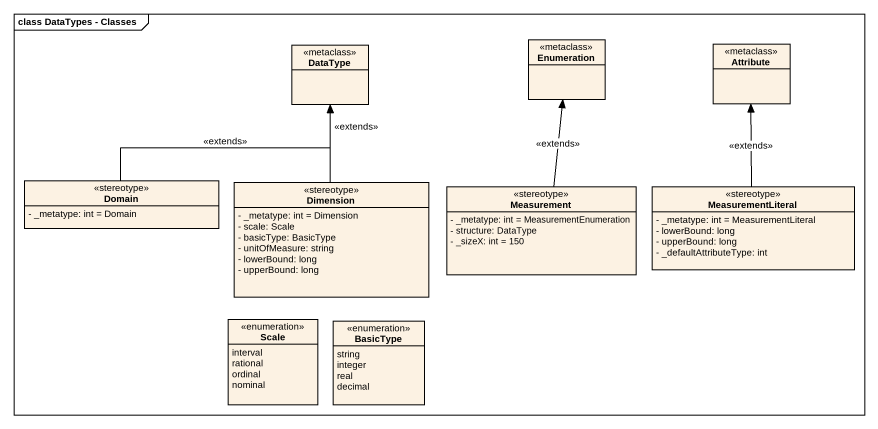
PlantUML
@startuml
mainframe class DataTypes - Classes
hide circle
hide empty members
skinparam classAttributeIconSize 0
class DataType <<metaclass>>
class Enumeration <<metaclass>>
class Attribute <<metaclass>>
class Domain <<stereotype>> {
  - _metatype: int = Domain
}
class Dimension <<stereotype>> {
  - _metatype: int = Dimension
  - scale: Scale
  - basicType: BasicType
  - unitOfMeasure: string
  - lowerBound: long
  - upperBound: long
}
class Measurement <<stereotype>> {
  - _metatype: int = MeasurementEnumeration
  - structure: DataType
  - _sizeX: int = 150
}
class MeasurementLiteral <<stereotype>> {
  - _metatype: int = MeasurementLiteral
  - lowerBound: long
  - upperBound: long
  - _defaultAttributeType: int
}
enum "Scale" as Scale_ {
  interval
  rational
  ordinal
  nominal
}
enum BasicType {
  string
  integer
  real
  decimal
}
Domain -up-> DataType : <<extends>>
Dimension -up-> DataType : <<extends>>
Measurement -up-> Enumeration : <<extends>>
MeasurementLiteral -up-> Attribute : <<extends>>
@enduml
